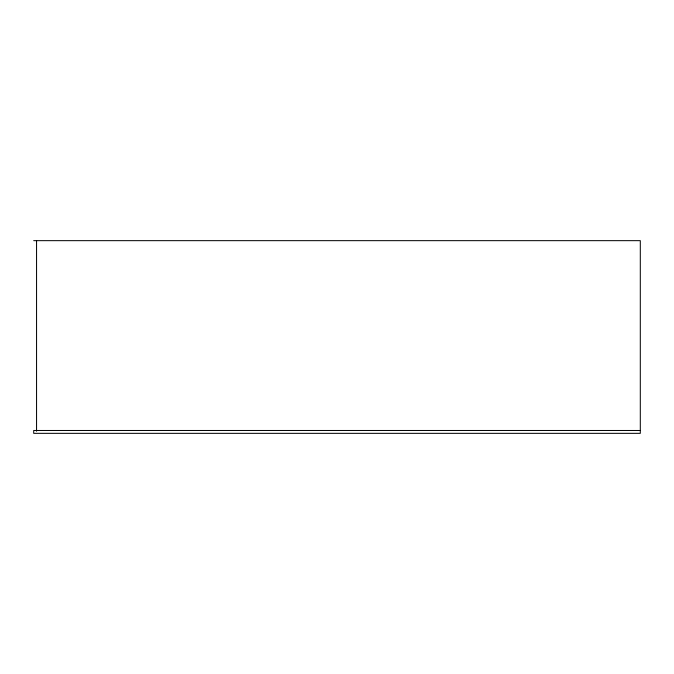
<?xml version="1.0" encoding="UTF-8"?>
<svg xmlns="http://www.w3.org/2000/svg" width="674" height="674" viewBox="0 0 674 674"><rect width="100%" height="100%" fill="white"/><g stroke="black" fill="none" stroke-linecap="round" stroke-linejoin="round"><path stroke-width="1.01" d="M33.7 240.66L640.3 240.66L640.3 433.34L33.7 433.34L33.7 430.484L640.3 430.484M36.556 240.66L36.556 431.234"/></g></svg>
